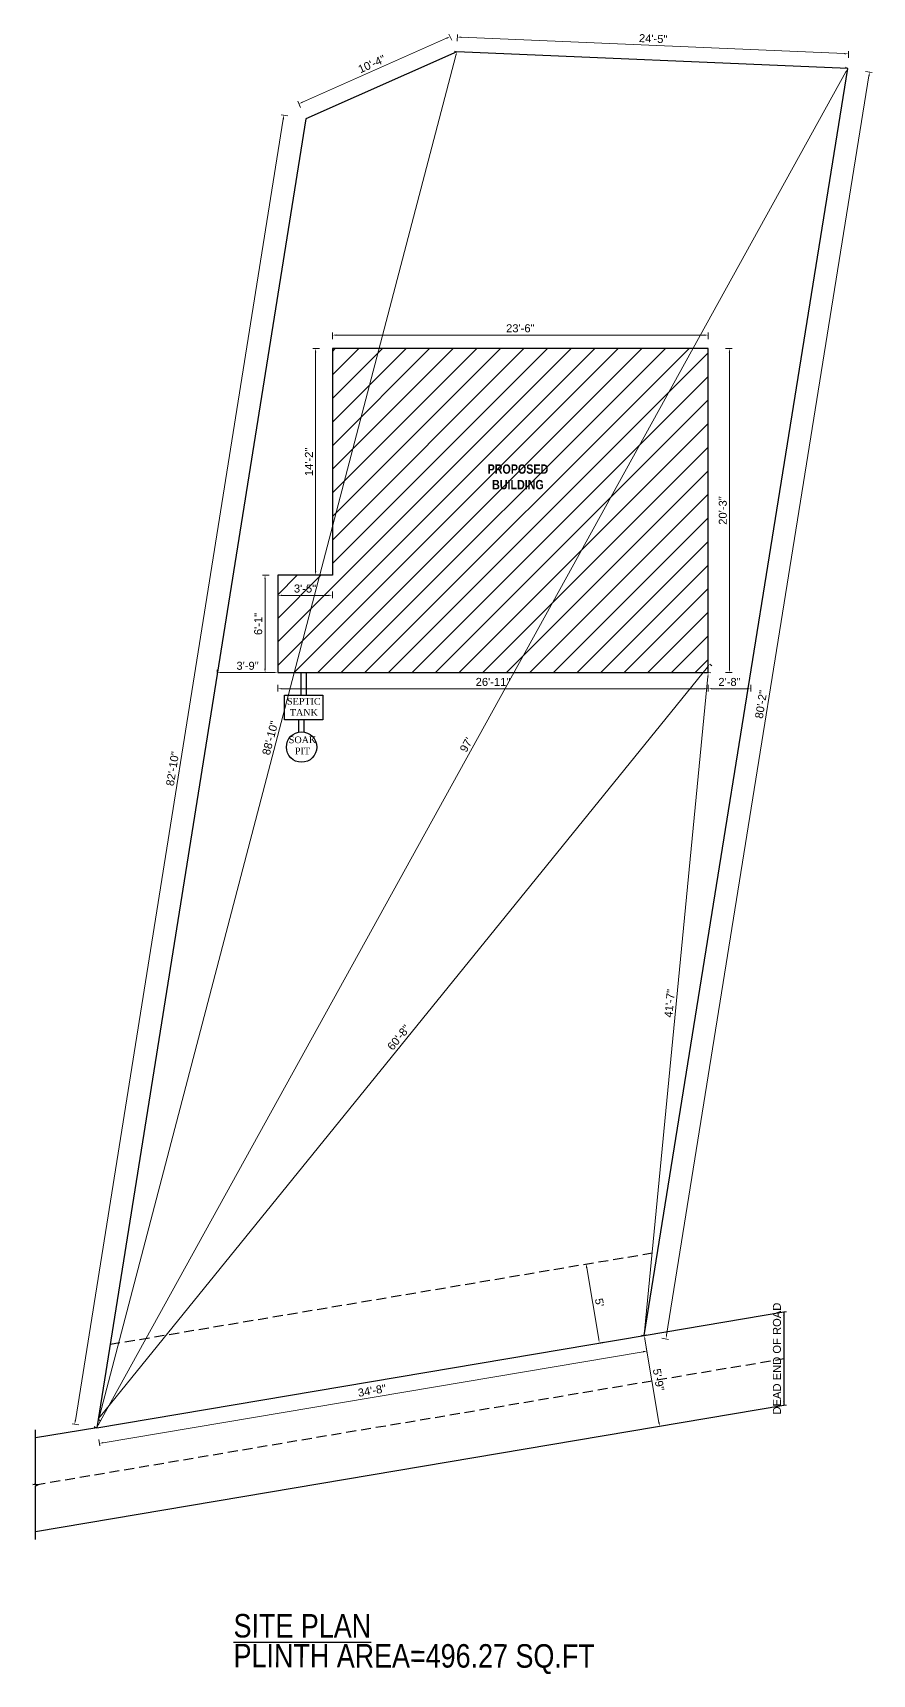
# Model space of a CAD drawing. Header units: inches. Extents: x 376358 to 406049, y -63575 to -53607.
# Drawn here: x 397859 to 398488, y -61184 to -59954 of the extents above; entities that cross this region are included whole.
import ezdxf

# ---------------------------------------------------------------- set-up
doc = ezdxf.new("R2010")
doc.units = ezdxf.units.IN
doc.header["$LTSCALE"] = 2
doc.header["$MEASUREMENT"] = 0
doc.header["$PDMODE"] = 34
doc.linetypes.add('DASHED2', pattern=[0.375, 0.25, -0.125])
doc.layers.get('0').update_dxf_attribs({"linetype": 'CONTINUOUS'})
doc.layers.get('DEFPOINTS').update_dxf_attribs({"color": 141, "linetype": 'CONTINUOUS'})
for name, color, linetype, lineweight in [('door', 20, 'CONTINUOUS', 35), ('steps', 253, 'CONTINUOUS', 20), ('WALL - A', 1, 'CONTINUOUS', 40)]:
    doc.layers.add(name, color=color, linetype=linetype, lineweight=lineweight)
doc.layers.add('plan wall', color=7, linetype='CONTINUOUS')
doc.styles.add('Lettring Text', font='arial.ttf')
doc.styles.get("Standard").update_dxf_attribs({"font": 'ARIALN.TTF'})
doc.dimstyles.new('Copy of Standard', dxfattribs={"dimtxt": 6, "dimasz": 2.875, "dimexe": 2, "dimexo": 4, "dimgap": 2, "dimtad": 1, "dimdec": 0, "dimrnd": 1, "dimzin": 0, "dimdsep": 46, "dimlunit": 4, "dimtxsty": 'Lettring Text', "dimcen": 0.1, "dimclrd": 7, "dimclre": 7, "dimclrt": 7, "dimazin": 0, "dimtfac": 0.645, "dimtdec": 0, "dimtmove": 1, "dimatfit": 0, "dimfxl": 3, "dimfxlon": 1, "dimtfillclr": 256, "dimtolj": 1, "dimtzin": 0, "dimlwd": -1, "dimlwe": -1, "dimarcsym": 2})

# ---------------------------------------------------------------- blocks, each defined once
blk = doc.blocks.new('*D1365')
at = {"layer": 'DEFPOINTS', "color": 0, "ltscale": 0.5, "transparency": 16777216}
for p in [(398176.9, -59957.1), (398176.5, -59968.1), (398469.6, -59980.7)]:
    blk.add_point(p, dxfattribs=at)
at = {"layer": 'steps', "color": 7, "ltscale": 0.5, "transparency": 16777216}
for p, q in [((398176.8, -59960.1), (398177, -59955.1)), ((398467.2, -59969.5), (398179.8, -59957.2)), ((398470, -59972.7), (398470.2, -59967.7))]:
    blk.add_line(p, q, dxfattribs=at)
for points in [[(398179.8, -59956.7), (398179.8, -59957.7), (398176.9, -59957.1)], [(398467.2, -59969.1), (398467.2, -59970), (398470.1, -59969.7)]]:
    blk.add_solid(points, dxfattribs=at)
at = {"layer": 'steps', "color": 7, "ltscale": 0.5, "transparency": 16777216, "insert": (398323.7, -59958.3), "char_height": 6, "attachment_point": 5, "rotation": 357.5447, "style": 'Lettring Text'}
blk.add_mtext('\\A1;24\'-5"', dxfattribs=at)
blk = doc.blocks.new('*D1366')
at = {"layer": 'DEFPOINTS', "color": 0, "ltscale": 0.5, "transparency": 16777216}
for p in [(398176.5, -59968.1), (398058.2, -60007.1), (398063.2, -60018.4)]:
    blk.add_point(p, dxfattribs=at)
at = {"layer": 'steps', "color": 7, "ltscale": 0.5, "transparency": 16777216}
for p, q in [((398168.8, -59957.9), (398060.8, -60005.9)), ((398172.7, -59959.5), (398170.6, -59954.9)), ((398059.4, -60009.8), (398057.3, -60005.2))]:
    blk.add_line(p, q, dxfattribs=at)
for points in [[(398168.6, -59957.5), (398169, -59958.4), (398171.5, -59956.8)], [(398060.6, -60005.5), (398061, -60006.3), (398058.2, -60007.1)]]:
    blk.add_solid(points, dxfattribs=at)
at = {"layer": 'steps', "color": 7, "ltscale": 0.5, "transparency": 16777216, "insert": (398112.7, -59977.3), "char_height": 6, "attachment_point": 5, "rotation": 23.9365, "style": 'Lettring Text'}
blk.add_mtext('\\A1;10\'-4"', dxfattribs=at)
blk = doc.blocks.new('*D1367')
at = {"layer": 'DEFPOINTS', "color": 0, "ltscale": 0.5, "transparency": 16777216}
for p in [(398063.2, -60018.4), (397890.1, -60996.9), (397906.5, -60999.5)]:
    blk.add_point(p, dxfattribs=at)
at = {"layer": 'steps', "color": 7, "ltscale": 0.5, "transparency": 16777216}
for p, q in [((398049.7, -60016.2), (398044.8, -60015.4)), ((398046.3, -60018.6), (397890.5, -60994)), ((397893.1, -60997.3), (397888.1, -60996.6))]:
    blk.add_line(p, q, dxfattribs=at)
for points in [[(398045.9, -60018.5), (398046.8, -60018.7), (398046.8, -60015.8)], [(397890.1, -60994), (397891, -60994.1), (397890.1, -60996.9)]]:
    blk.add_solid(points, dxfattribs=at)
at = {"layer": 'steps', "color": 7, "ltscale": 0.5, "transparency": 16777216, "insert": (397963.4, -60505.5), "char_height": 6, "attachment_point": 5, "rotation": 80.9261, "style": 'Lettring Text'}
blk.add_mtext('\\A1;82\'-10"', dxfattribs=at)
blk = doc.blocks.new('*D1368')
at = {"layer": 'DEFPOINTS', "color": 0, "ltscale": 0.5, "transparency": 16777216}
for p in [(398469.6, -59980.7), (398485.9, -59983.3), (398317, -60930.3)]:
    blk.add_point(p, dxfattribs=at)
at = {"layer": 'steps', "color": 7, "ltscale": 0.5, "transparency": 16777216}
for p, q in [((398333.7, -60930.1), (398485.4, -59986.1)), ((398482.9, -59982.8), (398487.9, -59983.6)), ((398330.3, -60932.5), (398335.2, -60933.3))]:
    blk.add_line(p, q, dxfattribs=at)
for points in [[(398485, -59986), (398485.9, -59986.2), (398485.9, -59983.3)], [(398333.2, -60930.1), (398334.1, -60930.2), (398333.2, -60933)]]:
    blk.add_solid(points, dxfattribs=at)
at = {"layer": 'steps', "color": 7, "ltscale": 0.5, "transparency": 16777216, "insert": (398404.6, -60457.3), "char_height": 6, "attachment_point": 5, "rotation": 80.867, "style": 'Lettring Text'}
blk.add_mtext('\\A1;80\'-2"', dxfattribs=at)
blk = doc.blocks.new('*D1369')
at = {"layer": 'DEFPOINTS', "color": 0, "ltscale": 0.5, "transparency": 16777216}
for p in [(398317, -60930.3), (398318.9, -60942.1), (397906.5, -60999.5)]:
    blk.add_point(p, dxfattribs=at)
at = {"layer": 'steps', "color": 7, "ltscale": 0.5, "transparency": 16777216}
for p, q in [((398318.4, -60939.2), (398319.3, -60944.1)), ((397911.3, -61010.8), (398316.1, -60942.6)), ((397908, -61008.3), (397908.8, -61013.2))]:
    blk.add_line(p, q, dxfattribs=at)
for points in [[(398316, -60942.1), (398316.2, -60943.1), (398318.9, -60942.1)], [(397911.2, -61010.3), (397911.4, -61011.3), (397908.5, -61011.3)]]:
    blk.add_solid(points, dxfattribs=at)
at = {"layer": 'steps', "color": 7, "ltscale": 0.5, "transparency": 16777216, "insert": (398112.9, -60971.7), "char_height": 6, "attachment_point": 5, "rotation": 9.5616, "style": 'Lettring Text'}
blk.add_mtext('\\A1;34\'-8"', dxfattribs=at)
blk = doc.blocks.new('*D1371')
at = {"layer": 'DEFPOINTS', "color": 0, "ltscale": 0.5, "transparency": 16777216}
for p in [(398421.6, -60912.7), (398421.6, -60982.7), (398421.6, -60982.7)]:
    blk.add_point(p, dxfattribs=at)
at = {"layer": 'steps', "color": 7, "ltscale": 0.5, "transparency": 16777216}
for p, q in [((398421.6, -60912.7), (398423.6, -60912.7)), ((398421.6, -60915.6), (398421.6, -60979.8)), ((398421.6, -60982.7), (398423.6, -60982.7))]:
    blk.add_line(p, q, dxfattribs=at)
for points in [[(398421.1, -60915.6), (398422.1, -60915.6), (398421.6, -60912.7)], [(398421.1, -60979.8), (398422.1, -60979.8), (398421.6, -60982.7)]]:
    blk.add_solid(points, dxfattribs=at)
at = {"layer": 'steps', "color": 7, "ltscale": 0.5, "transparency": 16777216, "insert": (398416.5, -60947.7), "char_height": 6, "attachment_point": 5, "rotation": 90, "style": 'Lettring Text'}
blk.add_mtext('\\A1;DEAD END OF ROAD', dxfattribs=at)
blk = doc.blocks.new('*D1374')
at = {"layer": 'DEFPOINTS', "color": 0, "ltscale": 0.5, "transparency": 16777216}
for p in [(398469.6, -59980.7), (398469.6, -59980.7), (397906.5, -60999.5)]:
    blk.add_point(p, dxfattribs=at)
at = {"layer": 'steps', "color": 7, "ltscale": 0.5, "transparency": 16777216}
for p, q in [((397907.9, -60997), (398468.2, -59983.2)), ((398469.6, -59980.7), (398467.9, -59979.7)), ((397906.5, -60999.5), (397904.7, -60998.5))]:
    blk.add_line(p, q, dxfattribs=at)
for points in [[(398467.8, -59982.9), (398468.7, -59983.4), (398469.6, -59980.7)], [(397907.5, -60996.7), (397908.3, -60997.2), (397906.5, -60999.5)]]:
    blk.add_solid(points, dxfattribs=at)
at = {"layer": 'steps', "color": 7, "ltscale": 0.5, "transparency": 16777216, "insert": (398183.6, -60487.6), "char_height": 6, "attachment_point": 5, "rotation": 61.0693, "style": 'Lettring Text'}
blk.add_mtext("\\A1;97'", dxfattribs=at)
blk = doc.blocks.new('*D1375')
at = {"layer": 'DEFPOINTS', "color": 0, "ltscale": 0.5, "transparency": 16777216}
for p in [(398176.5, -59968.1), (397906.5, -60999.5), (397906.5, -60999.5)]:
    blk.add_point(p, dxfattribs=at)
at = {"layer": 'steps', "color": 7, "ltscale": 0.5, "transparency": 16777216}
for p, q in [((398175.7, -59970.9), (397907.2, -60996.7)), ((398176.5, -59968.1), (398174.5, -59967.6)), ((397906.5, -60999.5), (397904.6, -60999))]:
    blk.add_line(p, q, dxfattribs=at)
for points in [[(398175.3, -59970.7), (398176.2, -59971), (398176.5, -59968.1)], [(397906.8, -60996.6), (397907.7, -60996.8), (397906.5, -60999.5)]]:
    blk.add_solid(points, dxfattribs=at)
at = {"layer": 'steps', "color": 7, "ltscale": 0.5, "transparency": 16777216, "insert": (398036.6, -60482.5), "char_height": 6, "attachment_point": 5, "rotation": 75.331, "style": 'Lettring Text'}
blk.add_mtext('\\A1;88\'-10"', dxfattribs=at)
blk = doc.blocks.new('*D1376')
at = {"layer": 'DEFPOINTS', "color": 0, "ltscale": 0.5, "transparency": 16777216}
for p in [(398083.2, -60180.5), (398083.2, -60190.5), (398365, -60190.5)]:
    blk.add_point(p, dxfattribs=at)
at = {"layer": 'steps', "color": 7, "ltscale": 0.5, "transparency": 16777216}
for p, q in [((398083.2, -60183.5), (398083.2, -60178.5)), ((398362.1, -60180.5), (398086.1, -60180.5)), ((398365, -60183.5), (398365, -60178.5))]:
    blk.add_line(p, q, dxfattribs=at)
for points in [[(398086.1, -60180), (398086.1, -60181), (398083.2, -60180.5)], [(398362.1, -60180), (398362.1, -60181), (398365, -60180.5)]]:
    blk.add_solid(points, dxfattribs=at)
at = {"layer": 'steps', "color": 7, "ltscale": 0.5, "transparency": 16777216, "insert": (398224.1, -60175.4), "char_height": 6, "attachment_point": 5, "style": 'Lettring Text'}
blk.add_mtext('\\A1;23\'-6"', dxfattribs=at)
blk = doc.blocks.new('*D1377')
at = {"layer": 'DEFPOINTS', "color": 0, "ltscale": 0.5, "transparency": 16777216}
for p in [(398083.2, -60190.5), (398070.6, -60360.5), (398083.2, -60360.5)]:
    blk.add_point(p, dxfattribs=at)
at = {"layer": 'steps', "color": 7, "ltscale": 0.5, "transparency": 16777216}
for p, q in [((398073.6, -60190.5), (398068.6, -60190.5)), ((398070.6, -60193.3), (398070.6, -60357.6)), ((398073.6, -60360.5), (398068.6, -60360.5))]:
    blk.add_line(p, q, dxfattribs=at)
for points in [[(398070.1, -60193.3), (398071.1, -60193.3), (398070.6, -60190.5)], [(398070.1, -60357.6), (398071.1, -60357.6), (398070.6, -60360.5)]]:
    blk.add_solid(points, dxfattribs=at)
at = {"layer": 'steps', "color": 7, "ltscale": 0.5, "transparency": 16777216, "insert": (398065.6, -60275.5), "char_height": 6, "attachment_point": 5, "rotation": 90, "style": 'Lettring Text'}
blk.add_mtext('\\A1;14\'-2"', dxfattribs=at)
blk = doc.blocks.new('*D1378')
at = {"layer": 'DEFPOINTS', "color": 0, "ltscale": 0.5, "transparency": 16777216}
for p in [(398042.2, -60360.5), (398083.2, -60360.5), (398042.2, -60375.6)]:
    blk.add_point(p, dxfattribs=at)
at = {"layer": 'steps', "color": 7, "ltscale": 0.5, "transparency": 16777216}
for p, q in [((398042.2, -60372.6), (398042.2, -60377.6)), ((398083.2, -60372.6), (398083.2, -60377.6)), ((398080.4, -60375.6), (398045.1, -60375.6))]:
    blk.add_line(p, q, dxfattribs=at)
for points in [[(398045.1, -60375.1), (398045.1, -60376), (398042.2, -60375.6)], [(398080.4, -60375.1), (398080.4, -60376), (398083.2, -60375.6)]]:
    blk.add_solid(points, dxfattribs=at)
at = {"layer": 'steps', "color": 7, "ltscale": 0.5, "transparency": 16777216, "insert": (398062.7, -60370.5), "char_height": 6, "attachment_point": 5, "style": 'Lettring Text'}
blk.add_mtext('\\A1;3\'-5"', dxfattribs=at)
blk = doc.blocks.new('*D1379')
at = {"layer": 'DEFPOINTS', "color": 0, "ltscale": 0.5, "transparency": 16777216}
for p in [(398042.2, -60360.5), (398032.7, -60433.5), (398042.2, -60433.5)]:
    blk.add_point(p, dxfattribs=at)
at = {"layer": 'steps', "color": 7, "ltscale": 0.5, "transparency": 16777216}
for p, q in [((398035.7, -60360.5), (398030.7, -60360.5)), ((398032.7, -60363.3), (398032.7, -60430.6)), ((398035.7, -60433.5), (398030.7, -60433.5))]:
    blk.add_line(p, q, dxfattribs=at)
for points in [[(398032.2, -60363.3), (398033.2, -60363.3), (398032.7, -60360.5)], [(398032.2, -60430.6), (398033.2, -60430.6), (398032.7, -60433.5)]]:
    blk.add_solid(points, dxfattribs=at)
at = {"layer": 'steps', "color": 7, "ltscale": 0.5, "transparency": 16777216, "insert": (398027.6, -60397), "char_height": 6, "attachment_point": 5, "rotation": 90, "style": 'Lettring Text'}
blk.add_mtext('\\A1;6\'-1"', dxfattribs=at)
blk = doc.blocks.new('*D1380')
at = {"layer": 'DEFPOINTS', "color": 0, "ltscale": 0.5, "transparency": 16777216}
for p in [(398042.2, -60433.5), (398365, -60433.5), (398365, -60445.6)]:
    blk.add_point(p, dxfattribs=at)
at = {"layer": 'steps', "color": 7, "ltscale": 0.5, "transparency": 16777216}
for p, q in [((398042.2, -60442.6), (398042.2, -60447.6)), ((398045.1, -60445.6), (398362.1, -60445.6)), ((398365, -60442.6), (398365, -60447.6))]:
    blk.add_line(p, q, dxfattribs=at)
for points in [[(398045.1, -60445.1), (398045.1, -60446), (398042.2, -60445.6)], [(398362.1, -60445.1), (398362.1, -60446), (398365, -60445.6)]]:
    blk.add_solid(points, dxfattribs=at)
at = {"layer": 'steps', "color": 7, "ltscale": 0.5, "transparency": 16777216, "insert": (398203.6, -60440.5), "char_height": 6, "attachment_point": 5, "style": 'Lettring Text'}
blk.add_mtext('\\A1;26\'-11"', dxfattribs=at)
blk = doc.blocks.new('*D1381')
at = {"layer": 'DEFPOINTS', "color": 0, "ltscale": 0.5, "transparency": 16777216}
for p in [(398365, -60190.5), (398380.9, -60190.5), (398365, -60433.5)]:
    blk.add_point(p, dxfattribs=at)
at = {"layer": 'steps', "color": 7, "ltscale": 0.5, "transparency": 16777216}
for p, q in [((398377.9, -60190.5), (398382.9, -60190.5)), ((398380.9, -60430.6), (398380.9, -60193.3)), ((398377.9, -60433.5), (398382.9, -60433.5))]:
    blk.add_line(p, q, dxfattribs=at)
for points in [[(398380.4, -60193.3), (398381.4, -60193.3), (398380.9, -60190.5)], [(398380.4, -60430.6), (398381.4, -60430.6), (398380.9, -60433.5)]]:
    blk.add_solid(points, dxfattribs=at)
at = {"layer": 'steps', "color": 7, "ltscale": 0.5, "transparency": 16777216, "insert": (398375.9, -60312), "char_height": 6, "attachment_point": 5, "rotation": 90, "style": 'Lettring Text'}
blk.add_mtext('\\A1;20\'-3"', dxfattribs=at)
blk = doc.blocks.new('*D1382')
at = {"layer": 'DEFPOINTS', "color": 0, "ltscale": 0.5, "transparency": 16777216}
for p in [(398273.4, -60876.8), (398307, -60871.2), (398317, -60930.3)]:
    blk.add_point(p, dxfattribs=at)
at = {"layer": 'steps', "color": 7, "ltscale": 0.5, "transparency": 16777216}
for p, q in [((398276.4, -60876.3), (398271.5, -60877.2)), ((398282.9, -60933.2), (398273.9, -60879.7)), ((398286.4, -60935.5), (398281.4, -60936.3))]:
    blk.add_line(p, q, dxfattribs=at)
for points in [[(398274.4, -60879.6), (398273.4, -60879.7), (398273.4, -60876.8)], [(398283.4, -60933.1), (398282.4, -60933.2), (398283.4, -60936)]]:
    blk.add_solid(points, dxfattribs=at)
at = {"layer": 'steps', "color": 7, "ltscale": 0.5, "transparency": 16777216, "insert": (398283.4, -60905.6), "char_height": 6, "attachment_point": 5, "rotation": 279.5616, "style": 'Lettring Text'}
blk.add_mtext("\\A1;5'", dxfattribs=at)
blk = doc.blocks.new('*D1383')
at = {"layer": 'DEFPOINTS', "color": 0, "ltscale": 0.5, "transparency": 16777216}
for p in [(398317, -60930.3), (398111.7, -60964.9), (398123.2, -61033)]:
    blk.add_point(p, dxfattribs=at)
at = {"layer": 'steps', "color": 7, "ltscale": 0.5, "transparency": 16777216}
for p, q in [((398314, -60930.8), (398319, -60930)), ((398328, -60995.5), (398317.5, -60933.2)), ((398325.5, -60998.9), (398330.4, -60998))]:
    blk.add_line(p, q, dxfattribs=at)
for points in [[(398318, -60933.1), (398317, -60933.3), (398317, -60930.3)], [(398328.5, -60995.5), (398327.5, -60995.6), (398328.5, -60998.4)]]:
    blk.add_solid(points, dxfattribs=at)
at = {"layer": 'steps', "color": 7, "ltscale": 0.5, "transparency": 16777216, "insert": (398327.7, -60963.5), "char_height": 6, "attachment_point": 5, "rotation": 279.5616, "style": 'Lettring Text'}
blk.add_mtext('\\A1;5\'-9"', dxfattribs=at)
blk = doc.blocks.new('*D1384')
at = {"layer": 'DEFPOINTS', "color": 0, "ltscale": 0.5, "transparency": 16777216}
for p in [(397996.9, -60433.5), (397996.9, -60433.5), (398042.2, -60433.5)]:
    blk.add_point(p, dxfattribs=at)
at = {"layer": 'steps', "color": 7, "ltscale": 0.5, "transparency": 16777216}
for p, q in [((397996.9, -60433.5), (397996.9, -60431.5)), ((398039.4, -60433.5), (397999.8, -60433.5)), ((398042.2, -60433.5), (398042.2, -60431.5))]:
    blk.add_line(p, q, dxfattribs=at)
for points in [[(397999.8, -60433), (397999.8, -60433.9), (397996.9, -60433.5)], [(398039.4, -60433), (398039.4, -60433.9), (398042.2, -60433.5)]]:
    blk.add_solid(points, dxfattribs=at)
at = {"layer": 'steps', "color": 7, "ltscale": 0.5, "transparency": 16777216, "insert": (398019.6, -60428.4), "char_height": 6, "attachment_point": 5, "style": 'Lettring Text'}
blk.add_mtext('\\A1;3\'-9"', dxfattribs=at)
blk = doc.blocks.new('*D1385')
at = {"layer": 'DEFPOINTS', "color": 0, "ltscale": 0.5, "transparency": 16777216}
for p in [(398396.8, -60433.5), (398365, -60445.6), (398396.8, -60445.6)]:
    blk.add_point(p, dxfattribs=at)
at = {"layer": 'steps', "color": 7, "ltscale": 0.5, "transparency": 16777216}
for p, q in [((398365, -60445.6), (398365, -60443.6)), ((398367.9, -60445.6), (398394, -60445.6)), ((398396.8, -60442.6), (398396.8, -60447.6))]:
    blk.add_line(p, q, dxfattribs=at)
for points in [[(398367.9, -60445.1), (398367.9, -60446), (398365, -60445.6)], [(398394, -60445.1), (398394, -60446), (398396.8, -60445.6)]]:
    blk.add_solid(points, dxfattribs=at)
at = {"layer": 'steps', "color": 7, "ltscale": 0.5, "transparency": 16777216, "insert": (398380.9, -60440.5), "char_height": 6, "attachment_point": 5, "style": 'Lettring Text'}
blk.add_mtext('\\A1;2\'-8"', dxfattribs=at)
blk = doc.blocks.new('*D1387')
at = {"layer": 'DEFPOINTS', "color": 0, "ltscale": 0.5, "transparency": 16777216}
for p in [(398365, -60433.5), (398365, -60433.5), (398317, -60930.3)]:
    blk.add_point(p, dxfattribs=at)
at = {"layer": 'steps', "color": 7, "ltscale": 0.5, "transparency": 16777216}
for p, q in [((398365, -60433.5), (398367, -60433.7)), ((398317.3, -60927.5), (398364.7, -60436.3)), ((398317, -60930.3), (398315, -60930.1))]:
    blk.add_line(p, q, dxfattribs=at)
for points in [[(398364.3, -60436.3), (398365.2, -60436.4), (398365, -60433.5)], [(398316.8, -60927.4), (398317.8, -60927.5), (398317, -60930.3)]]:
    blk.add_solid(points, dxfattribs=at)
at = {"layer": 'steps', "color": 7, "ltscale": 0.5, "transparency": 16777216, "insert": (398336, -60681.4), "char_height": 6, "attachment_point": 5, "rotation": 84.4824, "style": 'Lettring Text'}
blk.add_mtext('\\A1;41\'-7"', dxfattribs=at)
blk = doc.blocks.new('*D1388')
at = {"layer": 'DEFPOINTS', "color": 0, "ltscale": 0.5, "transparency": 16777216}
for p in [(398366.1, -60427.1), (398366.1, -60427.1), (397907.6, -60993.2)]:
    blk.add_point(p, dxfattribs=at)
at = {"layer": 'steps', "color": 7, "ltscale": 0.5, "transparency": 16777216}
for p, q in [((397909.4, -60990.9), (398364.3, -60429.4)), ((398366.1, -60427.1), (398367.6, -60428.4)), ((397907.6, -60993.2), (397909.1, -60994.4))]:
    blk.add_line(p, q, dxfattribs=at)
for points in [[(398363.9, -60429.1), (398364.6, -60429.7), (398366.1, -60427.1)], [(397909, -60990.6), (397909.7, -60991.2), (397907.6, -60993.2)]]:
    blk.add_solid(points, dxfattribs=at)
at = {"layer": 'steps', "color": 7, "ltscale": 0.5, "transparency": 16777216, "insert": (398132.9, -60707), "char_height": 6, "attachment_point": 5, "rotation": 50.9905, "style": 'Lettring Text'}
blk.add_mtext('\\A1;60\'-8"', dxfattribs=at)

msp = doc.modelspace()

# ---------------------------------------------------------------- hatches: boundary and pattern name
at = {"layer": 'door', "ltscale": 0.5}
h = msp.add_hatch(dxfattribs=at)
h.set_pattern_fill('ANSI31', color=256, scale=100)
h.paths.add_polyline_path([(398365, -60190.5), (398083.2, -60190.5), (398083.2, -60360.5), (398042.2, -60360.5), (398042.2, -60433.5), (398365, -60433.5)])
h.paths.add_polyline_path([(398052.9, -60376.7), (398072.6, -60376.7), (398072.6, -60364.4), (398052.9, -60364.4)], flags=24)
h.paths.add_polyline_path([(398196.3, -60299.6), (398248.3, -60299.6), (398248.3, -60273.6), (398196.3, -60273.6)], flags=24)

# ---------------------------------------------------------------- linework, layer by layer
at = {"ltscale": 0.5}
for p, q in [((398059.8, -60450.5), (398059.8, -60433.5)), ((398063.8, -60450.5), (398063.8, -60433.5)), ((398058.1, -60478), (398058.1, -60469)), ((398062.1, -60478), (398062.1, -60469)), ((398317, -60930.3), (398421.6, -60912.7)), ((398421.6, -60912.7), (398421.6, -60982.7)), ((397906.5, -60999.5), (397860.6, -61007.2))]:
    msp.add_line(p, q, dxfattribs=at)
at = {"color": 3, "ltscale": 0.5}
msp.add_line((397860.6, -61077.2), (398421.6, -60982.7), dxfattribs=at)
msp.add_lwpolyline([(398469.6, -59980.7), (398176.5, -59968.1), (398063.2, -60018.4), (397906.5, -60999.5), (398317, -60930.3)], close=True, dxfattribs=at)
at = {"ltscale": 0.5}
for points in [[(398365, -60190.5), (398083.2, -60190.5), (398083.2, -60360.5), (398042.2, -60360.5), (398042.2, -60433.5), (398365, -60433.5)], [(398047.4, -60450.5), (398076.1, -60450.5), (398076.1, -60469), (398047.4, -60469)]]:
    msp.add_lwpolyline(points, close=True, dxfattribs=at)
at = {"linetype": 'Continuous', "ltscale": 0.5}
msp.add_lwpolyline([(397860.6, -61083.2), (397860.6, -61043), (397862.7, -61042.3), (397858.6, -61042.1), (397860.6, -61041.5), (397860.6, -61001.2)], dxfattribs=at)
at = {"ltscale": 0.5}
msp.add_circle((398060.1, -60489.3), 11.4, dxfattribs=at)
at = {"layer": 'WALL - A', "linetype": 'DASHED2', "lineweight": -3, "ltscale": 15}
for p, q in [((397916.5, -60937), (398327, -60867.8)), ((397860.6, -61042.2), (398421.6, -60947.7))]:
    msp.add_line(p, q, dxfattribs=at)

# ---------------------------------------------------------------- texts
at = {"layer": 'plan wall', "ltscale": 3, "char_height": 17.612, "attachment_point": 7, "rotation": 359.9411}
for s, insert in [('{\\LSITE PLAN}', (398009.1, -61157)), ('PLINTH AREA=496.27 SQ.FT', (398009.1, -61184))]:
    msp.add_mtext(s, dxfattribs=dict(at, insert=insert))
at = {"layer": 'steps', "color": 7, "ltscale": 0.3}
for s, insert, char_height, width, attachment_point in [('{\\fTechnic|b1|i0|c2|p2;PROPOSED BUILDING}', (398222.3, -60277.4), 7, 55.268, 2), ('{\\fTimes New Roman|b0|i0|c0|p18;SEPTIC TANK}', (398061.8, -60452.5), 5, 21.766, 2), ('{\\fTimes New Roman|b0|i0|c0|p18;SOAK PIT}', (398060.8, -60494.7), 5, 21.766, 8)]:
    msp.add_mtext(s, dxfattribs=dict(at, insert=insert, char_height=char_height, width=width, attachment_point=attachment_point))

# ---------------------------------------------------------------- dimensions: what is measured, and where the dimension line sits
at = {"layer": 'steps', "ltscale": 0.5}
for p1, p2, distance, picture, middle in [((398469.6, -59980.7), (398176.5, -59968.1), -11, '*D1365', (398323.7, -59958.3)), ((398176.5, -59968.1), (398063.2, -60018.4), -12.4, '*D1366', (398112.7, -59977.3)), ((398176.5, -59968.1), (397906.5, -60999.5), 0, '*D1375', (398036.6, -60482.5)), ((397906.5, -60999.5), (398469.6, -59980.7), 0, '*D1374', (398183.6, -60487.6)), ((398317, -60930.3), (398469.6, -59980.7), -16.5, '*D1368', (398404.6, -60457.3)), ((398063.2, -60018.4), (397906.5, -60999.5), -16.6, '*D1367', (397963.4, -60505.5)), ((397907.6, -60993.2), (398366.1, -60427.1), 0, '*D1388', (398132.9, -60707)), ((398317, -60930.3), (398365, -60433.5), 0, '*D1387', (398336, -60681.4)), ((398317, -60930.3), (398307, -60871.2), 34, '*D1382', (398283.4, -60905.6)), ((397906.5, -60999.5), (398317, -60930.3), -11.9, '*D1369', (398112.9, -60971.7)), ((398123.2, -61033), (398111.7, -60964.9), -208.2, '*D1383', (398327.7, -60963.5))]:
    dim = msp.add_aligned_dim(p1=p1, p2=p2, distance=distance, dimstyle='Copy of Standard', dxfattribs=at)
    dim.commit()
    dim.dimension.update_dxf_attribs({"geometry": picture, "text_midpoint": middle})
for base, p1, p2, picture, middle in [((398083.2, -60180.5), (398365, -60190.5), (398083.2, -60190.5), '*D1376', (398224.1, -60175.4)), ((398042.2, -60375.6), (398083.2, -60360.5), (398042.2, -60360.5), '*D1378', (398062.7, -60370.5)), ((397996.9, -60433.5), (398042.2, -60433.5), (397996.9, -60433.5), '*D1384', (398019.6, -60428.4)), ((398365, -60445.6), (398042.2, -60433.5), (398365, -60433.5), '*D1380', (398203.6, -60440.5)), ((398396.8, -60445.6), (398365, -60445.6), (398396.8, -60433.5), '*D1385', (398380.9, -60440.5))]:
    dim = msp.add_linear_dim(base=base, p1=p1, p2=p2, dimstyle='Copy of Standard', dxfattribs=at)
    dim.commit()
    dim.dimension.update_dxf_attribs({"geometry": picture, "text_midpoint": middle})
for base, p1, p2, picture, middle in [((398070.6, -60360.5), (398083.2, -60190.5), (398083.2, -60360.5), '*D1377', (398065.6, -60275.5)), ((398380.9, -60190.5), (398365, -60433.5), (398365, -60190.5), '*D1381', (398375.9, -60312)), ((398032.7, -60433.5), (398042.2, -60360.5), (398042.2, -60433.5), '*D1379', (398027.6, -60397))]:
    dim = msp.add_linear_dim(base=base, p1=p1, p2=p2, angle=90, dimstyle='Copy of Standard', dxfattribs=at)
    dim.commit()
    dim.dimension.update_dxf_attribs({"geometry": picture, "text_midpoint": middle})
dim = msp.add_linear_dim(base=(398421.6, -60982.7), p1=(398421.6, -60912.7), p2=(398421.6, -60982.7), angle=90, text='DEAD END OF ROAD', dimstyle='Copy of Standard', dxfattribs=at)
dim.commit()
dim.dimension.update_dxf_attribs({"geometry": '*D1371', "text_midpoint": (398421.6, -60947.7), "dimtype": 160})

doc.saveas('drawing.dxf')
